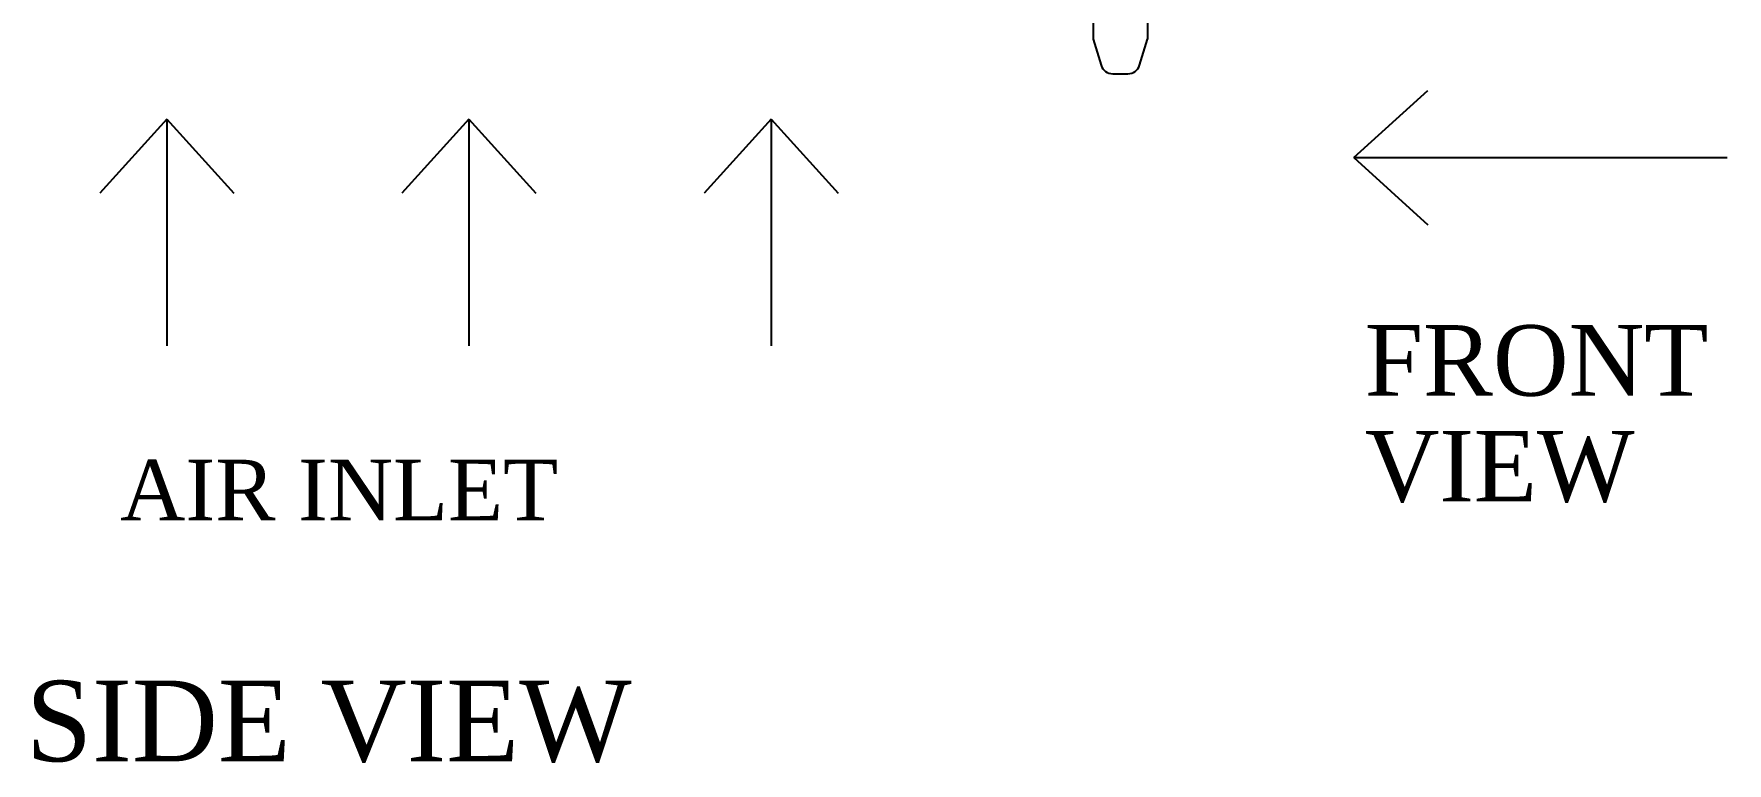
# Model space of a CAD drawing. Header units: millimetres. Extents: x 324 to 7054, y -67 to 2159.
# Drawn here: x 1674 to 2235, y 1078 to 1319 of the extents above; entities that cross this region are included whole.
import ezdxf
from ezdxf.enums import TextEntityAlignment as Align

# ---------------------------------------------------------------- set-up
doc = ezdxf.new("R2010")
doc.units = ezdxf.units.MM
doc.header["$LTSCALE"] = 153.67
doc.layers.get('0').update_dxf_attribs({"linetype": 'CONTINUOUS'})
doc.layers.add('02___PRT_ALL_AXES', color=7, linetype='CONTINUOUS')
doc.styles.get("Standard").update_dxf_attribs({"font": 'times.ttf'})

msp = doc.modelspace()

# ---------------------------------------------------------------- linework, layer by layer
at = {"linetype": 'Continuous'}
for p, q in [((2111, 1278.25047), (2135.49101, 1300.42363)), ((1718.17316, 1291), (1696, 1266.50899)), ((1718.17316, 1291), (1740.34632, 1266.50899)), ((1718.17316, 1291), (1718.17316, 1216)), ((1818.17316, 1291), (1796, 1266.50899)), ((1818.17316, 1291), (1840.34632, 1266.50899)), ((1818.17316, 1291), (1818.17316, 1216)), ((1918.17316, 1291), (1896, 1266.50899)), ((1918.17316, 1291), (1940.34632, 1266.50899)), ((1918.17316, 1291), (1918.17316, 1216)), ((2111, 1278.25047), (2135.49101, 1256.07731)), ((2111, 1278.25047), (2234.57209, 1278.25047))]:
    msp.add_line(p, q, dxfattribs=at)
at = {"layer": '02___PRT_ALL_AXES', "linetype": 'Continuous'}
for p, q in [((2024.76484, 1494.75635), (2024.76484, 1317.39225)), ((2042.70467, 1467.41974), (2042.70467, 1317.39225)), ((2024.76484, 1317.39225), (2027.38946, 1308.80751)), ((2040.08005, 1308.80751), (2042.70467, 1317.39225)), ((2031.21468, 1305.97699), (2036.25483, 1305.97699))]:
    msp.add_line(p, q, dxfattribs=at)
for centre, start, end in [((2031.21468, 1309.97699), 197, 270), ((2036.25483, 1309.97699), 270, 343)]:
    msp.add_arc(centre, 4, start, end, dxfattribs=at)

# ---------------------------------------------------------------- texts
at = {"linetype": 'Continuous'}
for s, height, width, p, p2 in [('FRONT', 23.333333, 1.00639, (2114.65437, 1199.52151), (2228.32492, 1199.52151)), ('VIEW', 23.333333, 0.992543, (2114.65437, 1164.52151), (2203.9021, 1164.52151)), ('AIR INLET', 20, 1.009646, (1702.76706, 1158.31723), (1847.66978, 1158.31723)), ('SIDE VIEW', 26.666667, 1.001805, (1671.53461, 1078.59601), (1872.00154, 1078.59601))]:
    msp.add_text(s, height=height, dxfattribs=dict(at, width=width)).set_placement(p, p2, align=Align.FIT)

doc.saveas('drawing.dxf')
